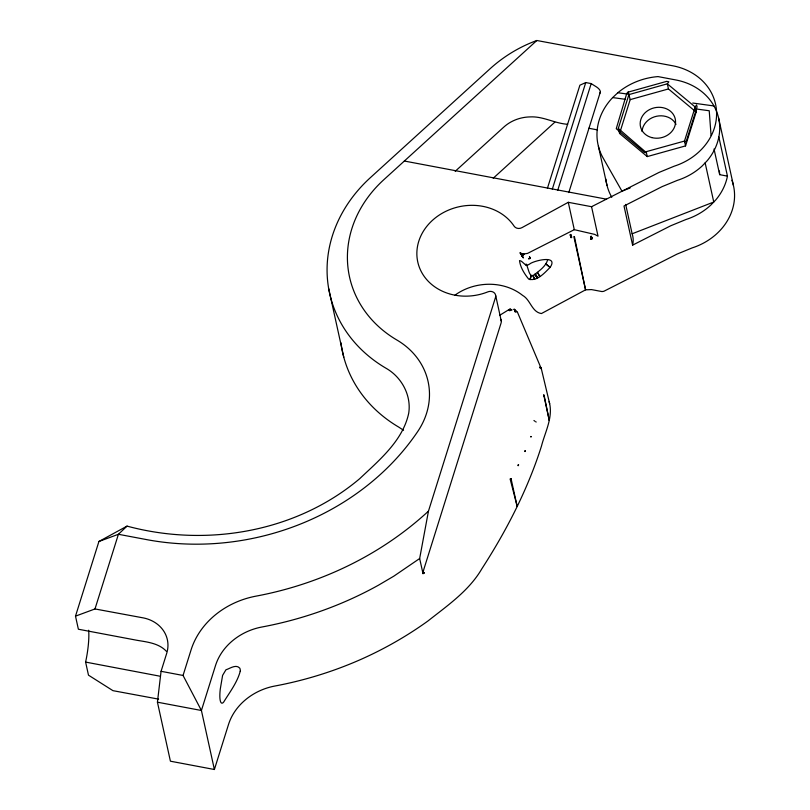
<?xml version="1.0" encoding="UTF-8"?>
<svg xmlns="http://www.w3.org/2000/svg" width="810" height="810" viewBox="0 0 810 810"><rect width="100%" height="100%" fill="white"/><g stroke="black" fill="none" stroke-linecap="round" stroke-linejoin="round"><path stroke-width="1.21" d="M522.055 256.355L522.278 253.803L519.969 252.771L523.381 257.945L521.296 253.53L521.053 254.532L520.303 253.054M591.138 237.229L592.09 238.089L590.49 239.142L591.189 238.353L591.168 236.074L590.743 237.219L591.391 239.132L592.282 238.879L591.695 237.077L590.743 237.219M515.241 311.86L515.342 310.301L514.228 309.096L515.241 311.86L517.074 311.749L513.864 309.38M423.012 572.832L423.002 573.784L424.329 572.792L423.012 572.832L423.741 569.612L501.106 322.937A5.751 5.052 -3 0 0 500.691 319.312M517.438 312.154L541.363 368.864L549.656 403.674C552.774 418.264 544.978 432.388 541.485 446.047A236.307 106.647 -57.7 0 1 530.773 475.865C517.691 508.397 500.863 539.338 481.859 568.772C469.061 590.743 447.474 605.566 427.882 621.037C406.995 636.063 384.558 648.861 361.058 659.33A338.722 292.147 -12.4 0 1 274.914 686.019C254.35 689.796 235.022 704.052 228.531 724.413L214.387 769.5L170.414 761.197L157.434 702.189L161.069 671.308L166.708 653.326A34.445 29.707 -12.4 0 0 141.77 617.615L94.993 608.948L75.502 616.147L78.378 629.228L137.001 640.295C147.298 642.046 158.952 643.211 166.475 651.392M240.246 671.217C237.219 682.567 229.696 692.226 223.631 702.138A19.308 4.333 -79.3 0 1 220.279 689.047L222.608 675.368L225.939 669.799C230.06 668.493 235.872 664.018 239.669 668.027A15.967 7.017 -45.9 0 1 240.236 671.227M547.641 259.99C545.717 266.247 539.855 270.368 534.944 274.256C528.849 279.582 528.758 267.442 526.034 264.273M424.329 572.792L422.972 573.429L419.651 558.535L428.46 511.14L495.497 297.412A5.741 4.951 -12.4 0 0 493.817 292.461A5.741 4.951 -12.4 0 0 487.893 291.853A52.235 45.056 -12.4 0 1 421.392 271.846A52.235 45.056 -12.4 0 1 445.49 211.501A52.235 45.056 -12.4 0 1 514.127 226.182A5.741 4.951 -12.4 0 0 521.913 227.671L568.276 202.308L591.553 206.702L658.996 172.439L674.163 166.202A60.345 52.053 -12.4 0 0 716.597 113.167A60.345 52.053 -12.4 0 0 672.705 65.772L536.838 40.5C519.899 46.656 504.164 56.133 490.749 68.151L370.342 177.684A145.071 125.125 -12.4 0 0 385.884 368.165C401.507 376.954 411.531 395.24 408.716 413.201C402.874 440.741 379.161 460.232 359.66 478.72C296.136 532.281 206.408 547.479 127.038 526.115L98.921 541.485L75.502 616.147M521.296 253.53L521.782 255.869L523.199 253.955M570.746 234.485L571.08 237.644L571.779 237.32L570.746 234.485L569.906 234.88L570.453 235.852L571.232 235.497L571.08 237.644M543.885 396.201L543.712 394.774L549.261 420.43L544.097 395.32M531.046 275.522L530.013 279.663L531.421 275.714M540.199 368.337L540.503 367.244L539.713 367.132L541.363 368.864M94.993 608.948L118.412 534.286L127.038 526.115M214.387 769.5L201.417 710.491L183.05 675.459L191.069 649.904A80.372 69.316 -12.4 0 1 256.011 596.14A315.758 272.342 -12.4 0 0 336.312 571.273A309.612 267.047 -12.4 0 0 428.46 511.14M547.408 188.315L579.899 85.192L585.751 82.559L591.189 83.592L596.808 87.156A10.905 4.951 17.4 0 1 599.866 93.292M552.319 189.165L585.751 82.559M557.756 190.198L591.189 83.592M568.792 192.567L600.352 91.955M696.144 112.074L668.463 88.948L667.329 83.825L695.183 106.991L684.49 141.072L684.865 142.125L686.495 140.636L697.096 106.819L696.529 104.915L695.183 106.991L696.144 112.074L685.543 145.901L647.251 156.583L619.569 133.448L618.313 128.446L628.914 94.618L628.368 92.056L666.65 81.375L668.847 81.79L667.329 83.825L628.914 94.618L627.639 92.38L628.368 92.056M619.569 133.448L630.18 99.63L628.914 94.618M533.942 420.501L534.894 421.24M535.704 421.797L536.2 422.02M509.753 310.655L509.986 309.076L508.984 310.027L509.753 310.655L512.062 309.906L509.986 309.076L510.705 310.139M510.472 479.621L511.039 478.609L517.195 506.473L510.128 478.973L511.039 478.609M523.523 253.996L522.278 253.803L522.997 254.937L523.523 253.996L527.563 253.398L574.29 229.675L594.742 234.404L598.033 236.186L591.553 206.702M550.172 267.32C558.981 254.239 533.233 260.871 529.71 263.999C525.133 267.745 522.936 260.577 519.514 260.587C520.243 267.199 524.536 274.053 528.717 279.136C537.202 281.667 544.654 272.737 550.172 267.32L545.818 263.918L550 267.533M529.912 257.661L528.576 258.906L530.115 258.441L529.487 256.648L529.791 258.603M522.997 254.937L524.08 254.34L522.997 254.937L522.804 253.894M630.119 187.96L621.948 191.14L603.177 158.112A63.15 54.462 -12.4 0 1 612.674 97.575L617.848 92.735A63.15 54.462 -12.4 0 1 658.024 76.596L675.823 79.957A60.345 52.053 -12.4 0 1 707.079 160.856L702.219 165.928A60.345 52.053 -12.4 0 1 677.281 180.387L662.114 186.624L624.004 205.993L632.61 245.136L670.721 225.777L685.888 219.54A60.345 52.053 -12.4 0 0 710.826 205.082L715.686 200.009A60.345 52.053 -12.4 0 0 727.451 176.135L718.845 136.981M536.838 40.5L383.829 179.698A122.107 105.32 -12.4 0 0 396.9 340.028A80.372 69.316 -12.4 0 1 417.788 431.416A243.395 209.932 -12.4 0 1 146.367 539.561L118.412 534.286L98.921 541.485M455.19 171.315L503.729 127.16C510.908 120.579 520.587 117.055 530.277 116.903C543.348 116.225 554.83 123.515 567.678 124.274M493.229 178.23L554.799 122.209M627.639 92.38L626.737 93.535L616.248 128.709L644.375 152.391L646.572 152.806L618.313 128.446M454.987 295.144C474.498 280.999 503.506 280.169 522.663 295.427C530.55 299.791 531.724 312.073 541.424 313.551L585.569 289.848L591.472 289.585L602.012 291.57L603.804 291.306L676.957 254.148L692.125 247.911A60.345 52.053 -12.4 0 0 731.916 180.276M419.651 558.535L393.761 576.204L378.604 585.114A332.91 287.145 -12.4 0 1 334.246 606.123A338.722 292.147 -12.4 0 1 261.944 627.001C241.37 630.788 222.041 645.043 215.551 665.405L201.417 710.491L157.434 702.189M508.457 309.896L499.699 315.313M514.522 310.837L515.342 310.301L516.274 311.647M508.984 310.027L510.27 309.339M526.378 264.262L525.417 264.698L526.652 264.88M632.61 245.136A26.801 23.115 -12.4 0 0 632.134 233.786L713.762 202.024L705.145 162.871M591.189 238.353L592.09 238.089M630.18 99.63L668.463 88.948M646.036 151.723L684.49 141.072L685.543 145.901M525.71 264.738L526.429 264.607M617.848 92.735L627.841 94.112M692.753 103.032L713.964 105.958M612.674 97.575L625.209 99.286M695.436 108.874L709.226 110.757L711.069 135.533M158.608 699.131L112.965 690.667L88.482 675.165L85.607 662.084A35.589 7.978 -79.3 0 0 88.665 630.221M588.799 128.253L597.496 129.904M714.025 148.979L719.675 174.666L727.451 176.135M404.342 161.028L606.396 199.159M161.069 671.308L183.05 675.459M85.607 662.084L159.58 676.127M403.532 430.272L398.854 427.174A145.071 125.125 -12.4 0 1 340.919 342.731M590.541 238.332L591.391 239.132M534.63 274.468L537.334 277.84L535.319 273.983L537.668 277.658M529.619 257.803L530.115 258.441M534.944 274.256L537.334 277.84M539.916 276.281L537.455 272.373L539.622 276.473M532.717 275.714L534.681 279.248L533.132 275.501M521.579 253.631L522.247 255.687M549.109 401.689L549.656 403.674M718.571 117.855L733.414 185.379M646.501 153.181L647.251 156.583M625.674 204.414L632.134 233.786M598.398 146.266L607.004 185.409M568.276 202.308L574.29 229.675M495.679 295.569L501.289 321.094M328.678 288.593L343.784 357.22M719.391 170.951L719.675 174.666M521.012 253.429L521.053 254.532M642.057 131.504A17.8 15.349 -12.4 0 1 656.616 116.245A17.8 15.349 -12.4 0 1 676.016 124.355M611.783 197.265A63.15 54.462 -12.4 0 1 605.86 179.131M531.158 436.56L530.975 437.096L530.601 436.499L531.158 436.56M525.285 450.866L524.991 451.575L524.617 450.947L525.285 450.866M518.572 464.889L518.147 465.76L517.792 465.122L518.572 464.889M574.391 236.54L573.885 236.692L585.569 289.848L574.391 236.54M540.867 367.649L540.503 367.244L540.999 368.459L540.867 367.649M651.858 137.609A17.8 15.349 -12.4 0 0 675.277 119.09A17.8 15.349 -12.4 0 0 646.451 111.578A17.8 15.349 -12.4 0 0 651.858 137.609"/></g></svg>
